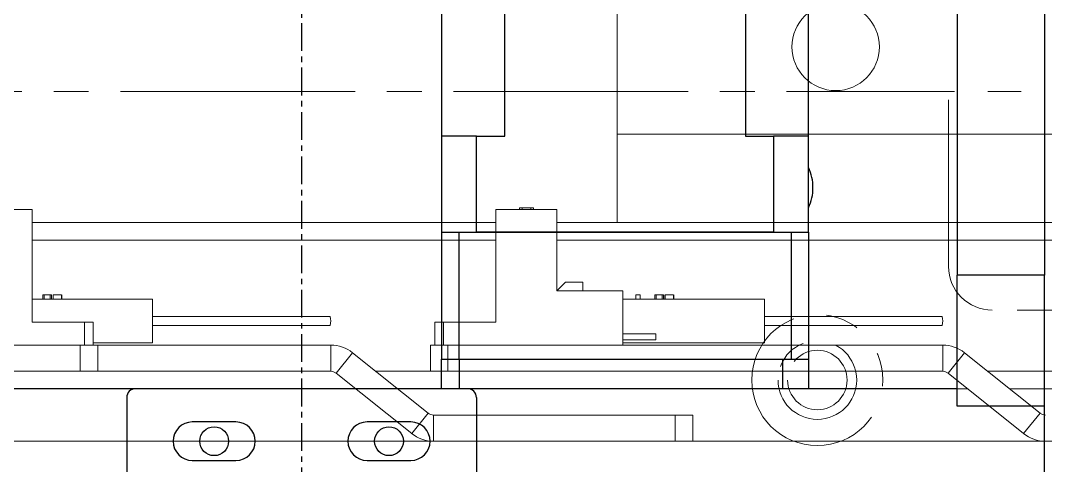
# Model space of a CAD drawing. Extents: x 500 to 100500, y -14500 to 21140.
# Drawn here: x 8559.1 to 8676.3, y -2501.9 to -2451 of the extents above; entities that cross this region are included whole.
import ezdxf

# ---------------------------------------------------------------- set-up
doc = ezdxf.new("R2010")
doc.units = 0
for name, pattern in [('CENTER', [10.16, 6.35, -1.27, 1.27, -1.27]), ('PHANTOM', [12.7, 6.35, -1.27, 1.27, -1.27, 1.27, -1.27]), ('SLD-Solid', [0])]:
    doc.linetypes.add(name, pattern=pattern)
doc.layers.get('0').update_dxf_attribs({"linetype": 'CONTINUOUS'})
for name, color, linetype in [('Center', 1, 'CENTER'), ('D', 7, 'CONTINUOUS'), ('SLD-0', 7, 'CONTINUOUS')]:
    doc.layers.add(name, color=color, linetype=linetype)
doc.layers.add('MODEL', color=7, linetype='SLD-Solid', lineweight=15)

# ---------------------------------------------------------------- blocks, each defined once
blk = doc.blocks.new('KSLIDER')
at = {"color": 60, "linetype": 'PHANTOM', "lineweight": 18, "ltscale": 3}
for p, q in [((-53462.52, -64866.89, 21.36), (-52802.52, -64866.89, 21.36)), ((-53347.52, -64886.89, 21.36), (-53347.52, -64866.89, 21.36)), ((-52917.52, -64866.89, 21.36), (-53347.52, -64866.89, 21.36)), ((-53412.12, -64881.89, 21.36), (-53347.52, -64881.89, 21.36)), ((-53393.71, -64883.89, 21.36), (-53347.52, -64883.89, 21.36)), ((-53412.52, -64891.89, 21.36), (-53352.52, -64891.89, 21.36))]:
    blk.add_line(p, q, dxfattribs=at)
for radius in [7.5, 4.5, 3.4]:
    blk.add_circle((-53332.52, -64899.89, 21.36), radius, dxfattribs=at)
blk.add_arc((-53352.52, -64886.89, 21.36), 5, 270, 0, dxfattribs=at)
blk = doc.blocks.new('KASDADS')
at = {"layer": 'MODEL', "color": 4}
for p, q in [((-51239.16, -66321.79, 21.36), (-51239.16, -66371.79, 21.36)), ((-51239.16, -66381.89, 21.36), (-51239.16, -66371.79, 21.36)), ((-51139.16, -66371.79, 21.36), (-51239.16, -66371.79, 21.36)), ((-51306.08, -66380.39, 21.36), (-51313.03, -66380.39, 21.36)), ((-51306.08, -66393.29, 21.36), (-51306.08, -66380.39, 21.36)), ((-51253.02, -66393.29, 21.36), (-51253.02, -66380.39, 21.36)), ((-51253.02, -66380.39, 21.36), (-51246.07, -66380.39, 21.36)), ((-51250.04, -66380.19, 21.36), (-51250.34, -66380.19, 21.36)), ((-51250.34, -66380.19, 21.36), (-51250.34, -66380.39, 21.36)), ((-51250.04, -66380.19, 21.36), (-51249.04, -66380.19, 21.36)), ((-51250.04, -66380.19, 21.36), (-51250.04, -66380.39, 21.36)), ((-51248.74, -66380.19, 21.36), (-51249.04, -66380.19, 21.36)), ((-51249.04, -66380.19, 21.36), (-51249.04, -66380.39, 21.36)), ((-51248.74, -66380.19, 21.36), (-51248.74, -66380.39, 21.36)), ((-51246.07, -66380.39, 21.36), (-51246.07, -66389.69, 21.36)), ((-51306.08, -66381.89, 21.36), (-51253.02, -66381.89, 21.36)), ((-51246.07, -66381.89, 21.36), (-51139.16, -66381.89, 21.36)), ((-51306.08, -66383.89, 21.36), (-51253.02, -66383.89, 21.36)), ((-51246.07, -66383.89, 21.36), (-51139.16, -66383.89, 21.36)), ((-51246.07, -66389.69, 21.36), (-51245.07, -66388.69, 21.36)), ((-51245.07, -66388.69, 21.36), (-51243.07, -66388.69, 21.36)), ((-51243.07, -66388.69, 21.36), (-51243.07, -66389.69, 21.36)), ((-51306.08, -66390.64, 21.36), (-51292.32, -66390.64, 21.36)), ((-51304.86, -66390.14, 21.36), (-51304.86, -66390.64, 21.36)), ((-51304.71, -66390.14, 21.36), (-51304.71, -66390.64, 21.36)), ((-51304.01, -66390.14, 21.36), (-51304.01, -66390.64, 21.36)), ((-51303.86, -66390.64, 21.36), (-51303.86, -66390.14, 21.36)), ((-51303.69, -66390.14, 21.36), (-51303.69, -66390.64, 21.36)), ((-51303.69, -66390.14, 21.36), (-51303.69, -66390.64, 21.36)), ((-51303.67, -66390.14, 21.36), (-51302.71, -66390.14, 21.36)), ((-51303.67, -66390.14, 21.36), (-51303.67, -66390.64, 21.36)), ((-51302.71, -66390.14, 21.36), (-51302.71, -66390.64, 21.36)), ((-51302.69, -66390.64, 21.36), (-51302.69, -66390.14, 21.36)), ((-51292.32, -66390.64, 21.36), (-51292.32, -66395.64, 21.36)), ((-51246.07, -66389.69, 21.36), (-51238.52, -66389.69, 21.36)), ((-51238.52, -66389.69, 21.36), (-51238.52, -66395.89, 21.36)), ((-51238.52, -66390.64, 21.36), (-51222.32, -66390.64, 21.36)), ((-51236.52, -66390.14, 21.36), (-51237.02, -66390.14, 21.36)), ((-51237.02, -66390.14, 21.36), (-51237.02, -66390.64, 21.36)), ((-51236.52, -66390.14, 21.36), (-51236.52, -66390.64, 21.36)), ((-51234.86, -66390.14, 21.36), (-51234.86, -66390.64, 21.36)), ((-51234.71, -66390.14, 21.36), (-51234.71, -66390.64, 21.36)), ((-51234.01, -66390.14, 21.36), (-51234.01, -66390.64, 21.36)), ((-51233.86, -66390.64, 21.36), (-51233.86, -66390.14, 21.36)), ((-51233.69, -66390.14, 21.36), (-51233.69, -66390.64, 21.36)), ((-51233.69, -66390.14, 21.36), (-51233.69, -66390.64, 21.36)), ((-51233.67, -66390.14, 21.36), (-51233.67, -66390.64, 21.36)), ((-51233.67, -66390.14, 21.36), (-51232.71, -66390.14, 21.36)), ((-51232.71, -66390.14, 21.36), (-51232.71, -66390.64, 21.36)), ((-51232.69, -66390.64, 21.36), (-51232.69, -66390.14, 21.36)), ((-51222.32, -66390.64, 21.36), (-51222.32, -66395.64, 21.36)), ((-51271.99, -66392.64, 21.36), (-51292.32, -66392.64, 21.36)), ((-51201.99, -66392.64, 21.36), (-51222.32, -66392.64, 21.36)), ((-51300.08, -66393.29, 21.36), (-51306.08, -66393.29, 21.36)), ((-51300.08, -66395.89, 21.36), (-51300.08, -66393.29, 21.36)), ((-51300.08, -66393.29, 21.36), (-51299.08, -66393.29, 21.36)), ((-51299.08, -66393.29, 21.36), (-51299.08, -66395.89, 21.36)), ((-51292.32, -66393.64, 21.36), (-51271.99, -66393.64, 21.36)), ((-51260.02, -66395.89, 21.36), (-51260.02, -66393.29, 21.36)), ((-51260.02, -66393.29, 21.36), (-51259.02, -66393.29, 21.36)), ((-51259.02, -66393.29, 21.36), (-51259.02, -66395.89, 21.36)), ((-51259.02, -66393.29, 21.36), (-51253.02, -66393.29, 21.36)), ((-51222.32, -66393.64, 21.36), (-51201.99, -66393.64, 21.36)), ((-51234.72, -66394.59, 21.36), (-51238.52, -66394.59, 21.36)), ((-51234.72, -66395.29, 21.36), (-51238.52, -66395.29, 21.36)), ((-51234.72, -66395.29, 21.36), (-51234.72, -66394.59, 21.36)), ((-51357.17, -66395.89, 21.36), (-51300.58, -66395.89, 21.36)), ((-51300.58, -66398.89, 21.36), (-51300.58, -66395.89, 21.36)), ((-51300.58, -66395.89, 21.36), (-51298.58, -66395.89, 21.36)), ((-51299.08, -66395.64, 21.36), (-51292.32, -66395.64, 21.36)), ((-51298.58, -66395.89, 21.36), (-51298.58, -66398.89, 21.36)), ((-51271.92, -66395.89, 21.36), (-51298.58, -66395.89, 21.36)), ((-51271.92, -66398.89, 21.36), (-51271.92, -66395.89, 21.36)), ((-51260.52, -66398.89, 21.36), (-51260.52, -66395.89, 21.36)), ((-51260.52, -66395.89, 21.36), (-51258.52, -66395.89, 21.36)), ((-51258.52, -66395.89, 21.36), (-51258.52, -66398.89, 21.36)), ((-51201.92, -66395.89, 21.36), (-51258.52, -66395.89, 21.36)), ((-51238.52, -66395.64, 21.36), (-51222.32, -66395.64, 21.36)), ((-51201.92, -66398.89, 21.36), (-51201.92, -66395.89, 21.36)), ((-51269.42, -66396.77, 21.36), (-51271.29, -66399.11, 21.36)), ((-51260.79, -66403.67, 21.36), (-51269.42, -66396.77, 21.36)), ((-51199.42, -66396.77, 21.36), (-51201.29, -66399.11, 21.36)), ((-51190.79, -66403.67, 21.36), (-51199.42, -66396.77, 21.36)), ((-51357.17, -66398.89, 21.36), (-51300.58, -66398.89, 21.36)), ((-51298.58, -66398.89, 21.36), (-51300.58, -66398.89, 21.36)), ((-51271.92, -66398.89, 21.36), (-51298.58, -66398.89, 21.36)), ((-51262.66, -66406.01, 21.36), (-51271.29, -66399.11, 21.36)), ((-51260.52, -66398.89, 21.36), (-51266.77, -66398.89, 21.36)), ((-51258.52, -66398.89, 21.36), (-51260.52, -66398.89, 21.36)), ((-51201.92, -66398.89, 21.36), (-51258.52, -66398.89, 21.36)), ((-51192.66, -66406.01, 21.36), (-51201.29, -66399.11, 21.36)), ((-51134.02, -66398.89, 21.36), (-51196.77, -66398.89, 21.36)), ((-51360.02, -66400.89, 21.36), (-51269.07, -66400.89, 21.36)), ((-51264.27, -66400.89, 21.36), (-51199.07, -66400.89, 21.36)), ((-51194.27, -66400.89, 21.36), (-51056.02, -66400.89, 21.36)), ((-51262.66, -66406.01, 21.36), (-51260.79, -66403.67, 21.36)), ((-51260.17, -66403.89, 21.36), (-51260.17, -66406.89, 21.36)), ((-51232.52, -66403.89, 21.36), (-51260.17, -66403.89, 21.36)), ((-51232.52, -66406.89, 21.36), (-51232.52, -66403.89, 21.36)), ((-51232.52, -66403.89, 21.36), (-51230.52, -66403.89, 21.36)), ((-51230.52, -66403.89, 21.36), (-51230.52, -66406.89, 21.36)), ((-51192.66, -66406.01, 21.36), (-51190.79, -66403.67, 21.36)), ((-51033.02, -66406.89, 21.36), (-51607.52, -66406.89, 21.36))]:
    blk.add_line(p, q, dxfattribs=at)
blk.add_circle((-51214.16, -66361.79, 21.36), 5, dxfattribs=at)
for centre, radius, start, end in [((-51273.58, -66393.14, 21.36), 1.66, 342.5178, 17.4822), ((-51203.58, -66393.14, 21.36), 1.66, 342.5178, 17.4822), ((-51271.92, -66399.89, 21.36), 4, 51.3402, 90), ((-51201.92, -66399.89, 21.36), 4, 51.3402, 90), ((-51271.92, -66399.89, 21.36), 1, 51.3402, 90), ((-51201.92, -66399.89, 21.36), 1, 51.3402, 90), ((-51260.17, -66402.89, 21.36), 1, 231.3402, 270), ((-51190.17, -66402.89, 21.36), 1, 231.3402, 270), ((-51260.17, -66402.89, 21.36), 4, 231.3402, 270), ((-51190.17, -66402.89, 21.36), 4, 231.3402, 270)]:
    blk.add_arc(centre, radius, start, end, dxfattribs=at)
for points, knots in [([(-51304.86, -66390.14, 21.36), (-51304.86, -66390.14, 21.36), (-51304.86, -66390.14, 21.36), (-51304.82, -66390.14, 21.36), (-51304.75, -66390.14, 21.36), (-51304.71, -66390.14, 21.36)], [0, 0, 0, 0, 0.306601, 0.582695, 1, 1, 1, 1]), ([(-51304.71, -66390.14, 21.36), (-51304.65, -66390.14, 21.36), (-51304.53, -66390.14, 21.36), (-51304.33, -66390.14, 21.36), (-51304.14, -66390.14, 21.36), (-51304.05, -66390.14, 21.36), (-51304.01, -66390.14, 21.36)], [0, 0, 0, 0, 0.2644695, 0.5671713, 0.7936563, 1, 1, 1, 1]), ([(-51304.01, -66390.14, 21.36), (-51303.98, -66390.14, 21.36), (-51303.91, -66390.14, 21.36), (-51303.86, -66390.14, 21.36), (-51303.86, -66390.14, 21.36), (-51303.86, -66390.14, 21.36)], [0, 0, 0, 0, 0.3572684, 0.7225283, 1, 1, 1, 1]), ([(-51234.86, -66390.14, 21.36), (-51234.86, -66390.14, 21.36), (-51234.86, -66390.14, 21.36), (-51234.82, -66390.14, 21.36), (-51234.75, -66390.14, 21.36), (-51234.71, -66390.14, 21.36)], [0, 0, 0, 0, 0.3065874, 0.5827132, 1, 1, 1, 1]), ([(-51234.71, -66390.14, 21.36), (-51234.65, -66390.14, 21.36), (-51234.53, -66390.14, 21.36), (-51234.33, -66390.14, 21.36), (-51234.14, -66390.14, 21.36), (-51234.05, -66390.14, 21.36), (-51234.01, -66390.14, 21.36)], [0, 0, 0, 0, 0.264491, 0.567137, 0.79364, 1, 1, 1, 1]), ([(-51234.01, -66390.14, 21.36), (-51233.98, -66390.14, 21.36), (-51233.91, -66390.14, 21.36), (-51233.86, -66390.14, 21.36), (-51233.86, -66390.14, 21.36), (-51233.86, -66390.14, 21.36)], [0, 0, 0, 0, 0.3572684, 0.7225283, 1, 1, 1, 1])]:
    blk.add_open_spline(points, degree=3, knots=knots, dxfattribs=at)
blk = doc.blocks.new('KJ특성 TURN')
at = {"layer": 'Center', "ltscale": 0.5}
blk.add_line((9197.78, -70811.09), (9197.78, -71397.09), dxfattribs=at)
at = {"layer": 'SLD-0'}
for p, q in [((9272.78, -70821.09), (9272.78, -70916.09)), ((9282.78, -70821.09), (9282.78, -70916.09)), ((9213.78, -70862.19), (9213.78, -70900.19)), ((9221.02, -70900.19), (9221.02, -70862.19)), ((9248.55, -70862.19), (9248.55, -70900.19)), ((9255.78, -70900.19), (9255.78, -70862.19)), ((9213.78, -70900.19), (9213.78, -70911.19)), ((9217.81, -70900.19), (9213.78, -70900.19)), ((9217.81, -70911.19), (9217.81, -70900.19)), ((9217.81, -70900.19), (9221.02, -70900.19)), ((9248.55, -70900.19), (9251.75, -70900.19)), ((9251.75, -70900.19), (9251.75, -70911.19)), ((9255.78, -70900.19), (9251.75, -70900.19)), ((9255.78, -70911.19), (9255.78, -70900.19)), ((9213.78, -70911.19), (9213.78, -70925.69)), ((9213.78, -70911.19), (9215.78, -70911.19)), ((9215.78, -70911.19), (9215.78, -70925.69)), ((9215.78, -70911.19), (9253.78, -70911.19)), ((9251.75, -70911.19), (9217.81, -70911.19)), ((9253.78, -70911.19), (9253.78, -70925.69)), ((9253.78, -70911.19), (9255.78, -70911.19)), ((9255.78, -70911.19), (9255.78, -70925.69)), ((9282.78, -70916.09), (9272.78, -70916.09)), ((9272.78, -70929.09), (9272.78, -70916.09)), ((9282.78, -70931.09), (9282.78, -70916.09)), ((9213.78, -70925.69), (9215.78, -70925.69)), ((9213.8, -70929.09), (9213.8, -70925.69)), ((9215.78, -70925.69), (9253.78, -70925.69)), ((9215.8, -70925.69), (9215.8, -70929.09)), ((9215.8, -70925.69), (9252.78, -70925.69)), ((9252.78, -70925.69), (9252.78, -70929.09)), ((9253.78, -70925.69), (9255.78, -70925.69)), ((9255.78, -70925.69), (9255.78, -70929.09)), ((9178.78, -70929.09), (9122.78, -70929.09)), ((9216.78, -70929.09), (9178.78, -70929.09)), ((9272.78, -70929.09), (9216.78, -70929.09)), ((9272.78, -70931.09), (9272.78, -70929.09)), ((9177.78, -70930.09), (9177.78, -70941.09)), ((9217.78, -70930.09), (9217.78, -70941.09)), ((9282.78, -70931.09), (9272.78, -70931.09)), ((9282.78, -70944.09), (9282.78, -70931.09)), ((9190.28, -70932.89), (9185.28, -70932.89)), ((9210.28, -70932.89), (9205.28, -70932.89)), ((9185.28, -70937.29), (9190.28, -70937.29)), ((9205.28, -70937.29), (9210.28, -70937.29))]:
    blk.add_line(p, q, dxfattribs=at)
for centre in [(9187.78, -70935.09), (9207.78, -70935.09)]:
    blk.add_circle(centre, 1.65, dxfattribs=at)
for centre, radius, start, end in [((9250.78, -70906.09), 5.5, 0, 24.62), ((9250.78, -70906.09), 5.5, 335.38, 0), ((9178.78, -70930.09), 1, 90, 180), ((9216.78, -70930.09), 1, 0, 90), ((9185.28, -70935.09), 2.2, 90, 270), ((9190.28, -70935.09), 2.2, 270, 90), ((9205.28, -70935.09), 2.2, 90, 270), ((9210.28, -70935.09), 2.2, 270, 90)]:
    blk.add_arc(centre, radius, start, end, dxfattribs=at)
blk = doc.blocks.new('KJVision F 2')
at = {"layer": 'Center'}
blk.add_blockref('KJ특성 TURN', (-14462, -5707.6, -96.77), dxfattribs=at)

msp = doc.modelspace()

# ---------------------------------------------------------------- block references
at = {"layer": 'Center'}
msp.add_blockref('KJVision F 2', (13855.47, 74143.58, 20.95), dxfattribs=at)
at = {"layer": 'D', "color": 1}
msp.add_blockref('KASDADS', (59866.51, 63907.78, -97.17), dxfattribs=at)
at = {"layer": 'D', "color": 1, "xscale": -1}
msp.add_blockref('KSLIDER', (-44682.27, 62407.78, -162.52), dxfattribs=at)

doc.saveas('drawing.dxf')
